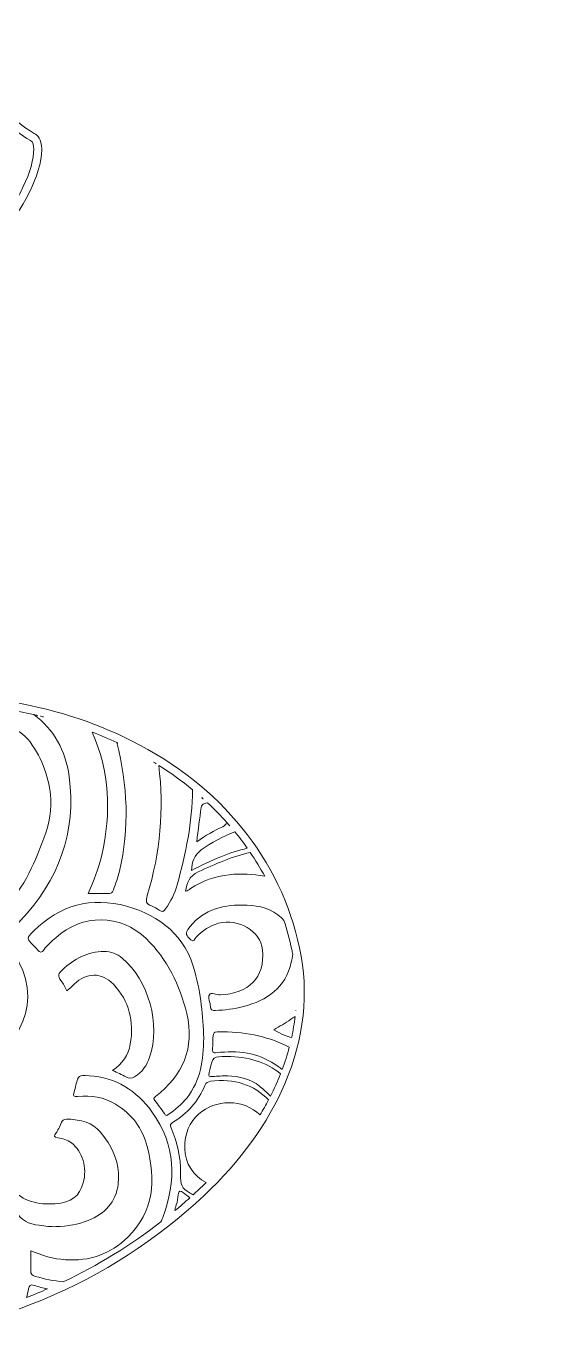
# Model space of a CAD drawing. Extents: x 705 to 8445, y -5934 to -84.
# Drawn here: x 1759 to 2295, y -5934 to -4558 of the extents above; entities that cross this region are included whole.
import ezdxf

# ---------------------------------------------------------------- set-up
doc = ezdxf.new("R2010")
doc.units = 0
doc.header["$MEASUREMENT"] = 0
doc.layers.add('Layer 1', color=7, linetype='Continuous')

# ---------------------------------------------------------------- blocks, each defined once
blk = doc.blocks.new('block 31')
at = {"layer": 'Layer 1', "lineweight": 0}
for points, knots in [([(2257.3, -3659.1), (2234.5, -3617.1), (2200.8, -3577.1), (2159.9, -3543.3), (2075.1, -3473.2), (1964.5, -3413.4), (1839.9, -3370.3), (1839.9, -3370.3), (1839.9, -3370.3), (1839.9, -3370.3), (1839.4, -3368.3), (1838.8, -3366.3), (1838.2, -3364.2), (1836.6, -3359.7), (1833.9, -3353.1), (1828.5, -3348.6), (1827.8, -3348), (1827.1, -3347.5), (1826.4, -3347), (1826.4, -3347), (1826.4, -3347), (1826.3, -3347), (1827.9, -3328.1), (1824.3, -3308.7), (1815.6, -3289.3), (1811.1, -3279.4), (1803.7, -3272.4), (1796.6, -3265.7), (1790.9, -3260.3), (1785.4, -3255.2), (1781.8, -3248.8), (1780.7, -3246.9), (1779.8, -3244.9), (1778.8, -3242.7), (1777.6, -3239.9), (1776.2, -3237), (1774.5, -3234.1), (1767.4, -3222.9), (1755.9, -3216.8), (1744.6, -3213.6), (1744.6, -3213.6), (1743.3, -3211.5), (1743.3, -3211.5), (1700.8, -3147), (1636.7, -3122.2), (1590.4, -3112.7), (1549.5, -3104.4), (1515.6, -3106.2), (1503.7, -3107.2), (1503.7, -3107.1), (1503.7, -3107.1), (1503.6, -3107.1), (1503.6, -3107.1), (1503.4, -3107.2), (1503.4, -3107.2), (1501.9, -3107.4), (1500.7, -3107.5), (1500, -3107.6), (1499.3, -3107.5), (1498.1, -3107.4), (1496.6, -3107.2), (1496.6, -3107.2), (1496.4, -3107.1), (1496.4, -3107.1), (1496.3, -3107.1), (1496.3, -3107.1), (1496.3, -3107.2), (1484.4, -3106.2), (1450.5, -3104.4), (1409.6, -3112.7), (1363.3, -3122.2), (1299.2, -3147), (1256.8, -3211.5), (1256.8, -3211.5), (1255.4, -3213.6), (1255.4, -3213.6), (1244.1, -3216.8), (1232.6, -3222.9), (1225.5, -3234.1), (1223.8, -3237), (1222.4, -3239.9), (1221.2, -3242.7), (1220.2, -3244.9), (1219.3, -3246.9), (1218.2, -3248.8), (1214.6, -3255.2), (1209.1, -3260.3), (1203.4, -3265.7), (1196.3, -3272.4), (1188.9, -3279.4), (1184.4, -3289.3), (1175.7, -3308.7), (1172.1, -3328.1), (1173.7, -3347), (1173.6, -3347), (1173.6, -3347), (1173.6, -3347), (1172.9, -3347.5), (1172.2, -3348), (1171.5, -3348.6), (1166.1, -3353.1), (1163.4, -3359.6), (1161.8, -3364.2), (1161.2, -3366.3), (1160.6, -3368.3), (1160.1, -3370.3), (1160.1, -3370.3), (1160.1, -3370.3), (1160.1, -3370.3), (1035.5, -3413.4), (924.9, -3473.2), (840.1, -3543.3), (799.2, -3577.1), (765.5, -3617.1), (742.7, -3659.1), (716.9, -3706.5), (704.8, -3755.8), (706.6, -3805.6), (708.3, -3852.4), (721, -3901.2), (744.2, -3950.6), (776.2, -4018.5), (826.8, -4084.2), (894.6, -4145.6), (939.3, -4186.1), (988.7, -4221.6), (1036.6, -4255.9), (1081.9, -4288.4), (1128.8, -4322), (1171.4, -4359.7), (1248.9, -4428.5), (1300.4, -4494.9), (1328.5, -4562.7), (1324.7, -4568.8), (1321.1, -4575.6), (1318.4, -4583), (1317, -4582.9), (1315.5, -4582.9), (1313.9, -4582.9), (1308, -4582.9), (1301.6, -4583.9), (1299.8, -4589.7), (1299.3, -4591.4), (1299.3, -4592.9), (1299.3, -4594.3), (1299.3, -4594.7), (1299.3, -4595), (1299.3, -4595.3), (1299.1, -4599), (1297.7, -4603), (1295.2, -4607), (1294.2, -4608.6), (1293.2, -4610.1), (1292.1, -4611.6), (1291.5, -4612.6), (1290.8, -4613.5), (1290, -4614.5), (1282.8, -4623.9), (1273.6, -4632.4), (1264.6, -4640.7), (1264.6, -4640.7), (1260.5, -4644.5), (1260.5, -4644.5), (1250.2, -4654.1), (1239.5, -4664), (1227.5, -4670.6), (1224.1, -4672.5), (1220, -4676.8), (1219.7, -4686.8), (1219, -4711.4), (1240.8, -4755.7), (1260.4, -4770.5), (1241.5, -4806.4), (1219, -4857.4), (1199.8, -4924.2), (1175, -5010.3), (1160.3, -5105.4), (1156.1, -5207.1), (1152.6, -5292.1), (1156.5, -5381.8), (1167.7, -5475.1), (1163.2, -5478.4), (1158.2, -5481.6), (1152.5, -5484.7), (1126.1, -5499.2), (1097.4, -5504.3), (1071.9, -5499.3), (1037.7, -5492.5), (1010.5, -5472.8), (991.2, -5440.7), (954.5, -5380.1), (953.9, -5285.8), (972.1, -5223.9), (991.7, -5157.7), (1030.9, -5091.4), (1095.6, -5015.3), (1100, -5010.1), (1104.5, -5004.9), (1109, -4999.7), (1133.4, -4971.4), (1158.6, -4942.2), (1176.5, -4908.6), (1200.6, -4863), (1206.2, -4815), (1191.7, -4776.7), (1191.7, -4776.7), (1181.2, -4748.9), (1181.2, -4748.9), (1181.2, -4748.9), (1183.7, -4778.5), (1183.7, -4778.5), (1186.6, -4814.3), (1172, -4846.8), (1159.2, -4867.7), (1139.1, -4900.8), (1111, -4929), (1083.8, -4956.2), (1072.5, -4967.4), (1060.9, -4979), (1050.1, -4990.8), (985.8, -5060.5), (939.1, -5124.1), (907.3, -5185.1), (864.6, -5267.2), (849.1, -5345.6), (861.3, -5418), (881, -5535.4), (980.3, -5627.9), (1070, -5667.4), (1102.3, -5681.6), (1132.3, -5688.8), (1157.9, -5688.8), (1176.4, -5688.8), (1192.6, -5685), (1205.5, -5677.4), (1205.5, -5677.4), (1205.5, -5677.4), (1205.5, -5677.4), (1212.4, -5699.4), (1220.2, -5719.8), (1228.9, -5738.6), (1249.2, -5782.3), (1275, -5818.7), (1305.6, -5846.7), (1339.3, -5877.4), (1383.4, -5900.6), (1436.6, -5915.6), (1478.9, -5927.5), (1526.1, -5933.7), (1573.6, -5933.7), (1577.1, -5933.7), (1580.6, -5933.7), (1584, -5933.6), (1715.3, -5931.1), (1847.2, -5876.4), (1945.8, -5783.4), (1983.5, -5748), (2012.7, -5707.5), (2030.2, -5666.4), (2050.5, -5618.9), (2055.7, -5571), (2045.6, -5524), (2025.8, -5431.1), (1963.3, -5354), (1869.6, -5306.9), (1787.6, -5265.7), (1689.9, -5251.1), (1599.5, -5266.4), (1605.7, -5255.1), (1611.9, -5243.9), (1618.1, -5232.7), (1636.9, -5198.8), (1656.4, -5163.8), (1673.1, -5127.9), (1710.2, -5048.6), (1732.3, -4977.5), (1740.5, -4910.3), (1745.6, -4868.7), (1747.1, -4816.9), (1734.7, -4770.1), (1754, -4755.6), (1775.5, -4712.5), (1775.5, -4687.7), (1775.5, -4687.3), (1775.5, -4686.9), (1775.5, -4686.5), (1775.2, -4676.5), (1771.1, -4672.2), (1767.7, -4670.3), (1755.7, -4663.7), (1745.1, -4653.9), (1734.8, -4644.3), (1734.8, -4644.3), (1730.6, -4640.5), (1730.6, -4640.5), (1719.3, -4630.1), (1707.7, -4619.4), (1700, -4607), (1697.5, -4602.9), (1696.2, -4598.9), (1696, -4595.2), (1696, -4594.9), (1696, -4594.6), (1696, -4594.3), (1695.9, -4592.9), (1695.9, -4591.4), (1695.4, -4589.7), (1693.7, -4584), (1687.3, -4582.9), (1681.5, -4582.9), (1678.8, -4575.5), (1675.3, -4568.7), (1671.5, -4562.7), (1699.6, -4494.9), (1751.1, -4428.5), (1828.6, -4359.7), (1871.2, -4322), (1918.1, -4288.4), (1963.4, -4255.9), (2011.3, -4221.6), (2060.7, -4186.1), (2105.4, -4145.6), (2173.2, -4084.2), (2223.8, -4018.5), (2255.8, -3950.6), (2279, -3901.2), (2291.7, -3852.5), (2293.4, -3805.6), (2295.2, -3755.8), (2283.1, -3706.5), (2257.3, -3659.1)], [0, 0, 0, 0, 1, 1, 1, 2, 2, 2, 3, 3, 3, 4, 4, 4, 5, 5, 5, 6, 6, 6, 7, 7, 7, 8, 8, 8, 9, 9, 9, 10, 10, 10, 11, 11, 11, 12, 12, 12, 13, 13, 13, 14, 14, 14, 15, 15, 15, 16, 16, 16, 17, 17, 17, 18, 18, 18, 19, 19, 19, 20, 20, 20, 21, 21, 21, 22, 22, 22, 23, 23, 23, 24, 24, 24, 25, 25, 25, 26, 26, 26, 27, 27, 27, 28, 28, 28, 29, 29, 29, 30, 30, 30, 31, 31, 31, 32, 32, 32, 33, 33, 33, 34, 34, 34, 35, 35, 35, 36, 36, 36, 37, 37, 37, 38, 38, 38, 39, 39, 39, 40, 40, 40, 41, 41, 41, 42, 42, 42, 43, 43, 43, 44, 44, 44, 45, 45, 45, 46, 46, 46, 47, 47, 47, 48, 48, 48, 49, 49, 49, 50, 50, 50, 51, 51, 51, 52, 52, 52, 53, 53, 53, 54, 54, 54, 55, 55, 55, 56, 56, 56, 57, 57, 57, 58, 58, 58, 59, 59, 59, 60, 60, 60, 61, 61, 61, 62, 62, 62, 63, 63, 63, 64, 64, 64, 65, 65, 65, 66, 66, 66, 67, 67, 67, 68, 68, 68, 69, 69, 69, 70, 70, 70, 71, 71, 71, 72, 72, 72, 73, 73, 73, 74, 74, 74, 75, 75, 75, 76, 76, 76, 77, 77, 77, 78, 78, 78, 79, 79, 79, 80, 80, 80, 81, 81, 81, 82, 82, 82, 83, 83, 83, 84, 84, 84, 85, 85, 85, 86, 86, 86, 87, 87, 87, 88, 88, 88, 89, 89, 89, 90, 90, 90, 91, 91, 91, 92, 92, 92, 93, 93, 93, 94, 94, 94, 95, 95, 95, 96, 96, 96, 97, 97, 97, 98, 98, 98, 99, 99, 99, 100, 100, 100, 101, 101, 101, 102, 102, 102, 103, 103, 103, 104, 104, 104, 105, 105, 105, 106, 106, 106, 107, 107, 107, 108, 108, 108, 109, 109, 109, 110, 110, 110, 110]), ([(1736.4, -4657.5), (1736.5, -4657.5), (1736.6, -4657.5), (1736.6, -4657.5), (1745, -4665), (1753.8, -4672.2), (1763.6, -4677.7), (1766.3, -4679.2), (1767, -4683.4), (1767.1, -4686.7), (1767.7, -4707.3), (1748.9, -4746.4), (1732.2, -4761.3), (1731, -4757.4), (1729.7, -4753.6), (1728.3, -4749.9), (1728, -4749.1), (1735.6, -4740.6), (1736.4, -4739.5), (1739.6, -4734.6), (1742.4, -4729.5), (1744.7, -4724.2), (1747.5, -4717.5), (1749.3, -4710.5), (1750, -4703.3), (1750.2, -4700.2), (1750.3, -4697.1), (1750.1, -4694.1), (1749.9, -4690.9), (1750.7, -4686.6), (1748.8, -4683.7), (1746.7, -4680.4), (1741.9, -4681), (1738.6, -4681.7), (1718.7, -4685.9), (1699.8, -4696.1), (1682.4, -4706.2), (1679, -4708.1), (1675.5, -4710.2), (1671.8, -4712.5), (1645.1, -4729.1), (1609.9, -4754.5), (1564.7, -4793.4), (1563, -4794.9), (1561.3, -4796.4), (1559.5, -4798), (1559.5, -4798), (1553.3, -4798.2), (1553.3, -4798.2), (1553.3, -4798.2), (1547.4, -4798.4), (1547.4, -4798.4), (1547.4, -4798.4), (1548.4, -4791), (1548.4, -4791), (1548.4, -4791), (1549, -4787.1), (1549, -4787.1), (1577.8, -4735.8), (1627.4, -4703.3), (1664.1, -4684.9), (1698.4, -4667.8), (1728.1, -4659.6), (1736.4, -4657.5)], [0, 0, 0, 0, 1, 1, 1, 2, 2, 2, 3, 3, 3, 4, 4, 4, 5, 5, 5, 6, 6, 6, 7, 7, 7, 8, 8, 8, 9, 9, 9, 10, 10, 10, 11, 11, 11, 12, 12, 12, 13, 13, 13, 14, 14, 14, 15, 15, 15, 16, 16, 16, 17, 17, 17, 18, 18, 18, 19, 19, 19, 20, 20, 20, 21, 21, 21, 21]), ([(1670.7, -5268.9), (1703, -5268.9), (1735.5, -5272.5), (1767.2, -5279.5), (1767.1, -5279.5), (1767.1, -5279.5), (1767.1, -5279.5), (1768.6, -5279.8), (1770.1, -5280.2), (1771.5, -5280.5), (1770.1, -5280.2), (1768.6, -5279.8), (1767.2, -5279.5), (1787.9, -5294.7), (1800.4, -5316.8), (1804.2, -5344.4), (1812.1, -5402.4), (1793.3, -5453), (1753.1, -5495.5), (1745.8, -5503.2), (1745.5, -5502.9), (1737, -5497.2), (1733.6, -5495), (1730.3, -5492.8), (1726.4, -5490.2), (1752.2, -5470.6), (1764.7, -5443.2), (1775.6, -5414.7), (1781.3, -5399.8), (1786.1, -5384.5), (1785, -5368.2), (1783.4, -5346.2), (1776.4, -5326), (1763.2, -5308.2), (1756.9, -5299.8), (1748.4, -5294.2), (1738.5, -5291.4), (1719.6, -5286.1), (1700.7, -5282.1), (1681, -5289.2), (1665.4, -5294.8), (1652.5, -5304), (1640.9, -5315.4), (1628.7, -5327.5), (1619.9, -5341.9), (1614, -5358), (1612.5, -5362), (1611.3, -5361.7), (1608.2, -5359.7), (1604, -5357), (1599.6, -5354.4), (1594.9, -5352.5), (1591.4, -5351), (1591.4, -5349.4), (1592.2, -5346.1), (1595.7, -5331.9), (1602.9, -5319.7), (1611.4, -5308.1), (1623.3, -5292), (1637.9, -5279.2), (1655, -5269.2), (1651.6, -5269.3), (1648.2, -5269.5), (1644.8, -5269.7), (1637.2, -5274.9), (1630.2, -5281.1), (1623.4, -5287.6), (1609.7, -5300.8), (1598.8, -5315.7), (1591.1, -5333.1), (1589.4, -5337), (1588.6, -5341.1), (1587.9, -5345.3), (1587.4, -5348.4), (1586.2, -5349.6), (1583, -5348.2), (1576.3, -5345.3), (1569.1, -5344.4), (1561.9, -5343.7), (1561.3, -5343.6), (1560.8, -5343.5), (1560.4, -5343.4), (1560.2, -5343.9), (1560, -5344.4), (1559.8, -5344.9), (1560, -5344.4), (1560.2, -5343.9), (1560.4, -5343.4), (1560.4, -5343.4), (1560.4, -5343.4), (1560.4, -5343.4), (1569, -5324.5), (1578.4, -5306), (1588, -5287.8), (1591.5, -5283.4), (1595.2, -5279.1), (1599, -5275), (1622.4, -5270.9), (1646.5, -5268.9), (1670.7, -5268.9)], [0, 0, 0, 0, 1, 1, 1, 2, 2, 2, 3, 3, 3, 4, 4, 4, 5, 5, 5, 6, 6, 6, 7, 7, 7, 8, 8, 8, 9, 9, 9, 10, 10, 10, 11, 11, 11, 12, 12, 12, 13, 13, 13, 14, 14, 14, 15, 15, 15, 16, 16, 16, 17, 17, 17, 18, 18, 18, 19, 19, 19, 20, 20, 20, 21, 21, 21, 22, 22, 22, 23, 23, 23, 24, 24, 24, 25, 25, 25, 26, 26, 26, 27, 27, 27, 28, 28, 28, 29, 29, 29, 30, 30, 30, 31, 31, 31, 32, 32, 32, 33, 33, 33, 33]), ([(1777.4, -5281.9), (1777.4, -5281.9), (1777.4, -5281.9), (1777.4, -5281.9), (1776.3, -5281.6), (1775.3, -5281.4), (1774.2, -5281.1), (1775.3, -5281.4), (1776.3, -5281.6), (1777.4, -5281.9)], [0, 0, 0, 0, 1, 1, 1, 2, 2, 2, 3, 3, 3, 3]), ([(1828.3, -5297.9), (1837, -5301.2), (1845.6, -5304.8), (1854.1, -5308.8), (1854.1, -5308.8), (1854.1, -5308.8), (1854.1, -5308.8), (1854.4, -5308.9), (1854.8, -5309.1), (1855.1, -5309.3), (1854.8, -5309.1), (1854.4, -5308.9), (1854.1, -5308.8), (1865.5, -5353.2), (1867.5, -5398.2), (1857, -5443.6), (1855.5, -5450.3), (1852.7, -5456.6), (1850.7, -5463.1), (1849.7, -5466.3), (1847.9, -5467.4), (1844.4, -5467.2), (1837.9, -5466.8), (1831.3, -5467.1), (1824, -5467.1), (1830, -5453.7), (1835.3, -5440.7), (1838.4, -5426.9), (1848.5, -5382.4), (1846.6, -5339.1), (1828.3, -5297.9)], [0, 0, 0, 0, 1, 1, 1, 2, 2, 2, 3, 3, 3, 4, 4, 4, 5, 5, 5, 6, 6, 6, 7, 7, 7, 8, 8, 8, 9, 9, 9, 10, 10, 10, 10]), ([(1886.1, -5469.2), (1899.6, -5424), (1904, -5378.5), (1898, -5332.7), (1910.4, -5340.5), (1922.2, -5349), (1933.5, -5358.3), (1933.2, -5392), (1926.6, -5425.2), (1917.3, -5458.1), (1914.8, -5467), (1910.7, -5475.4), (1905.3, -5483.1), (1903.3, -5485.8), (1901.6, -5486.9), (1898.4, -5484.6), (1896, -5482.8), (1893.4, -5481), (1890.6, -5480.1), (1884.2, -5478.2), (1884.4, -5474.7), (1886.1, -5469.2)], [0, 0, 0, 0, 1, 1, 1, 2, 2, 2, 3, 3, 3, 4, 4, 4, 5, 5, 5, 6, 6, 6, 7, 7, 7, 7]), ([(1892.6, -5329.3), (1893.5, -5329.9), (1894.4, -5330.4), (1895.3, -5331), (1894.4, -5330.4), (1893.5, -5329.9), (1892.6, -5329.3), (1892.6, -5329.3), (1892.6, -5329.3), (1892.6, -5329.3)], [0, 0, 0, 0, 1, 1, 1, 2, 2, 2, 3, 3, 3, 3]), ([(1942.5, -5376.9), (1942.6, -5376), (1943, -5374.9), (1943.6, -5374.3), (1944.8, -5373.1), (1946.8, -5372.3), (1949.2, -5372), (1956.2, -5378.5), (1962.9, -5385.4), (1969.3, -5392.5), (1969.3, -5392.5), (1969.3, -5392.5), (1969.3, -5392.5), (1970.4, -5393.7), (1971.4, -5394.8), (1972.4, -5396), (1971.4, -5394.9), (1970.4, -5393.7), (1969.3, -5392.5), (1968.5, -5394.4), (1967.4, -5396.2), (1965.2, -5397.1), (1956, -5401.1), (1947.4, -5406.2), (1937.9, -5412.8), (1939.5, -5400), (1941, -5388.5), (1942.5, -5376.9)], [0, 0, 0, 0, 1, 1, 1, 2, 2, 2, 3, 3, 3, 4, 4, 4, 5, 5, 5, 6, 6, 6, 7, 7, 7, 8, 8, 8, 9, 9, 9, 9]), ([(1944.7, -5367.9), (1943.8, -5367.8), (1943.4, -5367.3), (1943.1, -5366.5), (1943.7, -5366.9), (1944.2, -5367.4), (1944.7, -5367.9)], [0, 0, 0, 0, 1, 1, 1, 2, 2, 2, 2]), ([(1990.9, -5419.6), (1981.7, -5421.6), (1972.4, -5424.6), (1963, -5428.5), (1952.7, -5432.7), (1942.7, -5437.5), (1932.4, -5442.9), (1933.2, -5434), (1934.9, -5427), (1942.5, -5421.4), (1953.4, -5413.4), (1965.3, -5407), (1977.9, -5402.5), (1982.4, -5408), (1986.8, -5413.7), (1990.9, -5419.6)], [0, 0, 0, 0, 1, 1, 1, 2, 2, 2, 3, 3, 3, 4, 4, 4, 5, 5, 5, 5]), ([(2009.1, -5448.8), (1996.9, -5446.8), (1984.5, -5446), (1972, -5447.3), (1957.2, -5448.9), (1943.7, -5453.8), (1931.3, -5461.9), (1929.7, -5462.9), (1928.5, -5464.6), (1926.1, -5464.6), (1927.4, -5455.7), (1930.2, -5448.8), (1939.5, -5444.4), (1957.2, -5436.1), (1975, -5428.2), (1994, -5424.1), (1999.4, -5432), (2004.5, -5440.3), (2009.1, -5448.8)], [0, 0, 0, 0, 1, 1, 1, 2, 2, 2, 3, 3, 3, 4, 4, 4, 5, 5, 5, 6, 6, 6, 6]), ([(1936, -5548.9), (1942.1, -5571.9), (1944.6, -5595.6), (1945.2, -5618.5), (1945.1, -5641.6), (1942, -5662.9), (1927.7, -5681.1), (1922.2, -5688.2), (1915.4, -5693.7), (1908, -5698.8), (1905.7, -5700.4), (1905.2, -5699.5), (1904, -5697.7), (1900.8, -5693.1), (1897.5, -5688.5), (1894.1, -5684.1), (1892.6, -5682.3), (1892.6, -5681.5), (1894.6, -5679.9), (1923.2, -5657.6), (1936.1, -5629.2), (1927.4, -5592.9), (1920.2, -5563), (1907.3, -5535.9), (1884.8, -5514.3), (1857.7, -5488.4), (1818, -5488.2), (1790.1, -5513.4), (1785.8, -5517.3), (1781.2, -5521.1), (1777.9, -5525.9), (1775.4, -5529.5), (1773.5, -5529.1), (1771.1, -5526), (1769.9, -5524.4), (1768.3, -5523.1), (1766.9, -5521.6), (1759.4, -5514.1), (1759.3, -5514), (1767.1, -5506.3), (1794.5, -5479.1), (1827.4, -5470.2), (1864.4, -5480.4), (1900.1, -5490.2), (1926.1, -5512), (1936, -5548.9)], [0, 0, 0, 0, 1, 1, 1, 2, 2, 2, 3, 3, 3, 4, 4, 4, 5, 5, 5, 6, 6, 6, 7, 7, 7, 8, 8, 8, 9, 9, 9, 10, 10, 10, 11, 11, 11, 12, 12, 12, 13, 13, 13, 14, 14, 14, 15, 15, 15, 15]), ([(1665.1, -5662.7), (1630.6, -5665.3), (1592.5, -5653.5), (1551.6, -5627.6), (1540.6, -5620.6), (1531.2, -5613.8), (1523.2, -5607), (1521.9, -5604.1), (1521, -5601.8), (1520.3, -5600.2), (1519.7, -5598.6), (1519.4, -5597.7), (1519.4, -5597.6), (1514.1, -5580.3), (1511.7, -5562.4), (1511.2, -5544.5), (1546.5, -5499.7), (1602.2, -5475.7), (1654.1, -5483.1), (1707.5, -5490.8), (1761.2, -5522.3), (1760.8, -5575.3), (1760.3, -5623.2), (1710.9, -5659.1), (1665.1, -5662.7)], [0, 0, 0, 0, 1, 1, 1, 2, 2, 2, 3, 3, 3, 4, 4, 4, 5, 5, 5, 6, 6, 6, 7, 7, 7, 8, 8, 8, 8]), ([(2029.2, -5495.2), (2032.5, -5505.1), (2035.2, -5515.3), (2037.5, -5525.7), (2037.8, -5527.4), (2038.2, -5529.1), (2038.5, -5530.7), (2038.1, -5533.5), (2037.6, -5536.2), (2037, -5539), (2030.8, -5565.8), (2011.7, -5579.1), (1986.6, -5585.6), (1977.1, -5588.1), (1967.3, -5589.3), (1957.4, -5589.6), (1954.4, -5589.6), (1952.4, -5589.4), (1952.3, -5585.6), (1952.1, -5581.4), (1949.4, -5576.1), (1951.1, -5573.3), (1953.2, -5569.7), (1958.5, -5573.7), (1962.5, -5573.4), (1992.1, -5571.5), (2009.8, -5555.7), (2006.7, -5526), (2004.7, -5506.1), (1981.7, -5492.9), (1960.7, -5498.3), (1951.5, -5500.8), (1943.9, -5505.9), (1937.3, -5512.7), (1935.9, -5514.1), (1934.9, -5518.8), (1931.8, -5515.6), (1929.3, -5512.9), (1924.9, -5510.2), (1928.6, -5504.8), (1935.1, -5495.6), (1943.2, -5488.7), (1953.6, -5484.6), (1963.9, -5480.5), (1974.6, -5479.1), (1985.6, -5479.2), (1998.9, -5479.2), (2011.8, -5481), (2022.8, -5489.3), (2025.2, -5491.2), (2027.4, -5493.2), (2029.2, -5495.2)], [0, 0, 0, 0, 1, 1, 1, 2, 2, 2, 3, 3, 3, 4, 4, 4, 5, 5, 5, 6, 6, 6, 7, 7, 7, 8, 8, 8, 9, 9, 9, 10, 10, 10, 11, 11, 11, 12, 12, 12, 13, 13, 13, 14, 14, 14, 15, 15, 15, 16, 16, 16, 17, 17, 17, 17]), ([(1850.6, -5562.2), (1838.3, -5549.3), (1822.2, -5549.7), (1809.4, -5562.1), (1807.1, -5564.3), (1804.7, -5566.5), (1801.9, -5569.2), (1799.8, -5565.4), (1798.3, -5561.5), (1795.8, -5558.5), (1791.9, -5553.8), (1793, -5550.6), (1797.1, -5547), (1809.6, -5535.7), (1823.4, -5527.7), (1840.8, -5527.8), (1847.9, -5527.9), (1854.2, -5530.3), (1859.7, -5534.8), (1887.3, -5557.6), (1900.5, -5604.9), (1888.5, -5638.5), (1885.5, -5647), (1881, -5654.5), (1872.7, -5659.1), (1869.7, -5660.9), (1867, -5661.2), (1863.7, -5659.3), (1859.4, -5656.8), (1854.8, -5654.9), (1849.7, -5652.5), (1859.7, -5645.4), (1866.4, -5636.4), (1868.3, -5624.8), (1872.2, -5601.3), (1867.5, -5579.8), (1850.6, -5562.2)], [0, 0, 0, 0, 1, 1, 1, 2, 2, 2, 3, 3, 3, 4, 4, 4, 5, 5, 5, 6, 6, 6, 7, 7, 7, 8, 8, 8, 9, 9, 9, 10, 10, 10, 11, 11, 11, 12, 12, 12, 12]), ([(2037.4, -5617.8), (2032.6, -5617.3), (2027.4, -5614.8), (2018.5, -5610), (2024.6, -5606.3), (2030.7, -5602.8), (2036.5, -5598.9), (2038, -5597.9), (2039.5, -5596.8), (2041, -5595.8), (2040.1, -5603.3), (2038.9, -5610.6), (2037.4, -5617.8)], [0, 0, 0, 0, 1, 1, 1, 2, 2, 2, 3, 3, 3, 4, 4, 4, 4]), ([(2041.6, -5589.2), (2041.6, -5589.2), (2041.6, -5589.2), (2041.6, -5589.2), (2041.6, -5589.4), (2041.6, -5589.6), (2041.6, -5589.8), (2041.6, -5589.6), (2041.6, -5589.4), (2041.6, -5589.2)], [0, 0, 0, 0, 1, 1, 1, 2, 2, 2, 3, 3, 3, 3]), ([(2027.4, -5651.5), (2026.1, -5650.4), (2024.6, -5649.4), (2023.2, -5648.3), (2005.4, -5635.3), (1984.6, -5631.4), (1962.8, -5633.5), (1953.3, -5634.4), (1954.4, -5635.1), (1954.7, -5626.4), (1954.8, -5625), (1954.8, -5623.6), (1954.8, -5622.2), (1954.8, -5612), (1954.8, -5611.9), (1965.2, -5612), (1991.6, -5612.3), (2014.9, -5617.6), (2034.9, -5628.2), (2032.8, -5636.2), (2030.3, -5644), (2027.4, -5651.5)], [0, 0, 0, 0, 1, 1, 1, 2, 2, 2, 3, 3, 3, 4, 4, 4, 5, 5, 5, 6, 6, 6, 7, 7, 7, 7]), ([(2015.1, -5679.5), (2011.6, -5675.8), (2007.8, -5672.3), (2003.7, -5669), (1994.1, -5661.2), (1982.4, -5658.5), (1970.3, -5658.3), (1965, -5658.1), (1959.8, -5658.4), (1954.6, -5658.9), (1951, -5659.2), (1949.5, -5658.6), (1951, -5654.8), (1951.4, -5653.9), (1951.4, -5652.8), (1951.6, -5651.9), (1954.7, -5637.9), (1954.7, -5637.9), (1969.5, -5637.8), (1991.9, -5637.7), (2010.5, -5644), (2025.8, -5655.9), (2022.5, -5664), (2019, -5671.9), (2015.1, -5679.5)], [0, 0, 0, 0, 1, 1, 1, 2, 2, 2, 3, 3, 3, 4, 4, 4, 5, 5, 5, 6, 6, 6, 7, 7, 7, 8, 8, 8, 8]), ([(1902.2, -5806.8), (1901.6, -5808.3), (1901, -5809.8), (1900.4, -5811.2), (1868.6, -5835.9), (1834.1, -5857), (1798, -5874.1), (1798, -5874.1), (1798, -5874.1), (1798, -5874.1), (1788, -5873.1), (1778.3, -5871.1), (1768.7, -5868.3), (1765.3, -5867.4), (1763.6, -5866.2), (1763.9, -5862.2), (1764.4, -5855.5), (1764, -5848.7), (1764, -5841.4), (1775.8, -5846.4), (1787.7, -5850.1), (1800.3, -5850.9), (1825.6, -5852.7), (1847.3, -5845.1), (1865.6, -5827.2), (1893.6, -5799.9), (1895.2, -5767.3), (1885.9, -5732.2), (1880.9, -5713), (1870, -5698.3), (1852.9, -5687.8), (1840.6, -5680.3), (1827.2, -5678.8), (1813.3, -5679.9), (1808.7, -5680.3), (1808, -5679.3), (1809.4, -5675.3), (1810.2, -5672.9), (1810.7, -5670.2), (1811.3, -5667.7), (1814, -5657.3), (1814, -5657.3), (1825.1, -5658), (1853.2, -5659.9), (1874.8, -5673.6), (1891, -5695.9), (1916.2, -5730.6), (1916.6, -5768), (1902.2, -5806.8)], [0, 0, 0, 0, 1, 1, 1, 2, 2, 2, 3, 3, 3, 4, 4, 4, 5, 5, 5, 6, 6, 6, 7, 7, 7, 8, 8, 8, 9, 9, 9, 10, 10, 10, 11, 11, 11, 12, 12, 12, 13, 13, 13, 14, 14, 14, 15, 15, 15, 16, 16, 16, 16]), ([(2004.3, -5699), (1995.8, -5691.1), (1984.4, -5686.3), (1971.7, -5686.3), (1949.4, -5686.4), (1924.4, -5702.3), (1925.3, -5734.3), (1925.7, -5749.9), (1934.5, -5762.9), (1947.6, -5770.1), (1945, -5772.7), (1942.5, -5775.1), (1940.1, -5777.3), (1938.1, -5779.2), (1936.1, -5781), (1934.1, -5782.9), (1933.1, -5782.3), (1932, -5781.6), (1930.9, -5781), (1921.6, -5775.4), (1921, -5773.7), (1921, -5759.9), (1921.3, -5743.4), (1917.2, -5727.7), (1911.1, -5712.5), (1910.1, -5710), (1910.1, -5708.8), (1912.6, -5707.2), (1928, -5697.7), (1939.6, -5684.8), (1946.5, -5668.1), (1947.6, -5665.2), (1949.5, -5664.3), (1952.4, -5663.9), (1976.8, -5660.3), (1998.3, -5667.8), (2013.1, -5683.4), (2010.3, -5688.8), (2007.3, -5694), (2004.3, -5699)], [0, 0, 0, 0, 1, 1, 1, 2, 2, 2, 3, 3, 3, 4, 4, 4, 5, 5, 5, 6, 6, 6, 7, 7, 7, 8, 8, 8, 9, 9, 9, 10, 10, 10, 11, 11, 11, 12, 12, 12, 13, 13, 13, 13]), ([(1806.5, -5728.3), (1802.3, -5725.1), (1797.5, -5723.8), (1792.5, -5723.1), (1788.2, -5722.5), (1787.8, -5721), (1790.6, -5717.8), (1791.4, -5717), (1791.7, -5715.7), (1792.5, -5714.8), (1795.4, -5711.4), (1795, -5704.7), (1799.3, -5704), (1805, -5703), (1811.3, -5704.2), (1817.2, -5705.4), (1830.2, -5708.1), (1838.4, -5717.4), (1844.9, -5728), (1853, -5741.2), (1857.5, -5755.8), (1855.6, -5771.3), (1853.3, -5790.5), (1841.7, -5802.9), (1824, -5809.8), (1813.6, -5813.9), (1802.7, -5815.9), (1790.4, -5816.2), (1785.2, -5816.5), (1779.1, -5815.7), (1772.9, -5814.8), (1762.1, -5813.3), (1753, -5810.1), (1748, -5798.7), (1744.5, -5790.7), (1737.9, -5784.3), (1731.3, -5778.2), (1728.9, -5776), (1727.8, -5774.9), (1731.7, -5772.9), (1739, -5769.2), (1738.6, -5769.2), (1743.9, -5775.7), (1755.6, -5790.2), (1771.9, -5793.4), (1789.2, -5792.2), (1806.6, -5791), (1815.1, -5784.2), (1818.9, -5770.4), (1823.4, -5754.4), (1818.4, -5737.6), (1806.5, -5728.3)], [0, 0, 0, 0, 1, 1, 1, 2, 2, 2, 3, 3, 3, 4, 4, 4, 5, 5, 5, 6, 6, 6, 7, 7, 7, 8, 8, 8, 9, 9, 9, 10, 10, 10, 11, 11, 11, 12, 12, 12, 13, 13, 13, 14, 14, 14, 15, 15, 15, 16, 16, 16, 17, 17, 17, 17]), ([(1915.1, -5799.4), (1915.1, -5797.6), (1915.5, -5795.5), (1916.5, -5793.3), (1917.9, -5790), (1918, -5786.2), (1918.4, -5782.7), (1919.1, -5777.9), (1920.7, -5778.1), (1924, -5780.9), (1926.3, -5782.7), (1928.5, -5784.3), (1930.8, -5785.9), (1925.7, -5790.5), (1920.5, -5795), (1915.1, -5799.4)], [0, 0, 0, 0, 1, 1, 1, 2, 2, 2, 3, 3, 3, 4, 4, 4, 5, 5, 5, 5]), ([(1759.5, -5890.5), (1760.3, -5887.5), (1761, -5884.5), (1761.6, -5881.5), (1762.3, -5877.8), (1763.3, -5876.6), (1767.4, -5877.8), (1772.1, -5879.3), (1776.8, -5880.5), (1781.6, -5881.4), (1774.3, -5884.6), (1766.9, -5887.6), (1759.5, -5890.5)], [0, 0, 0, 0, 1, 1, 1, 2, 2, 2, 3, 3, 3, 4, 4, 4, 4])]:
    blk.add_open_spline(points, degree=3, knots=knots, dxfattribs=at)
blk = doc.blocks.new('block 30')
at = {"layer": 'Layer 1'}
blk.add_blockref('block 31', (0, 0), dxfattribs=at)
blk = doc.blocks.new('block 29')
at = {"layer": 'Layer 1'}
blk.add_blockref('block 30', (0, 0), dxfattribs=at)

msp = doc.modelspace()

# ---------------------------------------------------------------- block references
at = {"layer": 'Layer 1'}
msp.add_blockref('block 29', (0, 0), dxfattribs=at)

doc.saveas('drawing.dxf')
